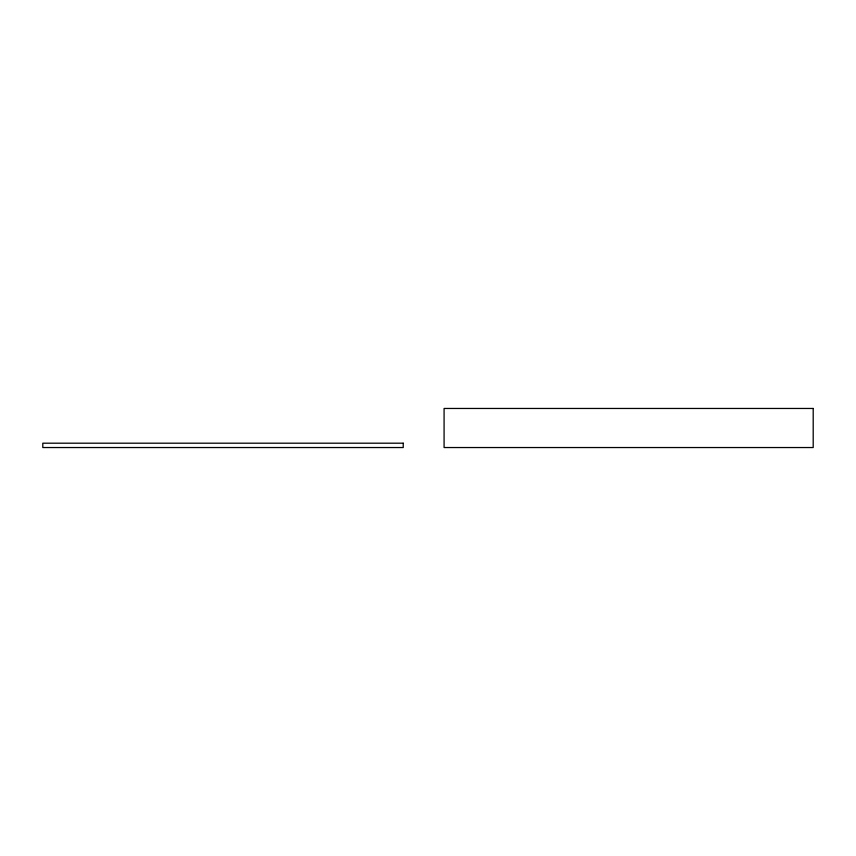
<?xml version="1.0" encoding="UTF-8"?>
<svg xmlns="http://www.w3.org/2000/svg" width="856" height="856" viewBox="0 0 856 856"><rect width="100%" height="100%" fill="white"/><g stroke="black" fill="none" stroke-linecap="round" stroke-linejoin="round"><path stroke-width="1.28" d="M813.2 408.462L444.082 408.462L444.082 447.538L813.2 447.538L813.2 408.462M403.23 443.194L42.8 443.194L42.8 447.538L403.23 447.538L403.23 443.194"/></g></svg>
